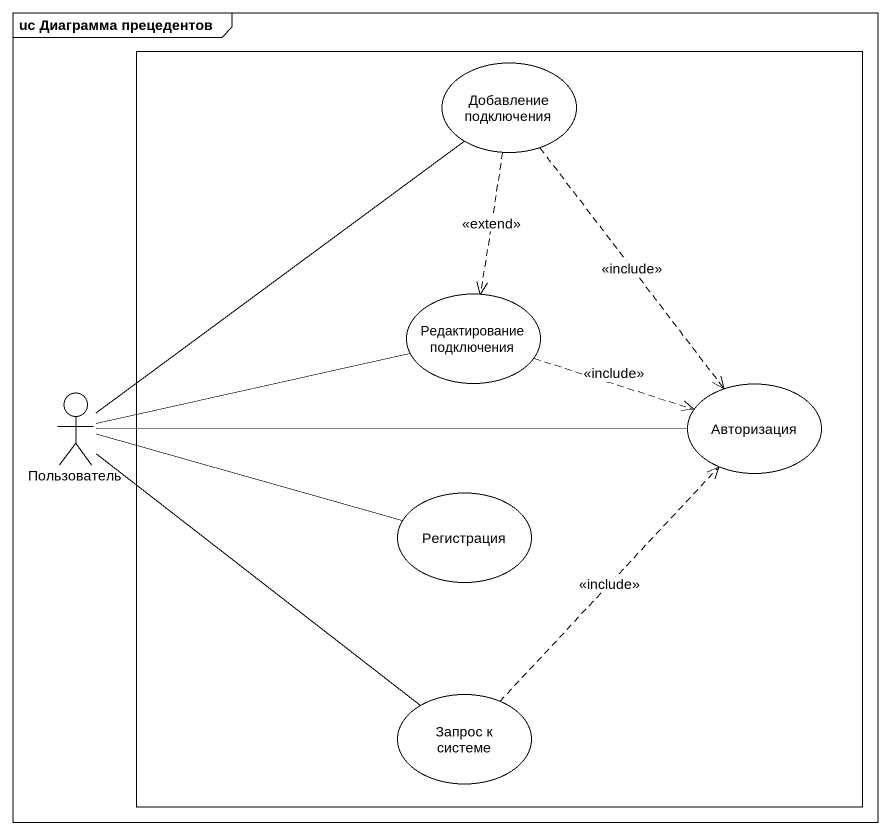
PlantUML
@startuml
mainframe uc Диаграмма прецедентов
rectangle " " as rectangle1 {
  usecase "Добавление подключения" as Добавление_подключения
  usecase "Редактирование подключения" as Редактирование_подключения
  usecase Авторизация
  usecase Регистрация
  usecase "Запрос к системе" as Запрос_к_системе
}
actor Пользователь
Добавление_подключения ..> Редактирование_подключения : <<extend>>
Добавление_подключения ..> Авторизация : <<include>>
Редактирование_подключения .right.> Авторизация : <<include>>
Пользователь -up- Добавление_подключения
Пользователь -right- Редактирование_подключения
Пользователь -right- Авторизация
Пользователь -right- Регистрация
Пользователь -- Запрос_к_системе
Запрос_к_системе .up.> Авторизация : <<include>>
@enduml
